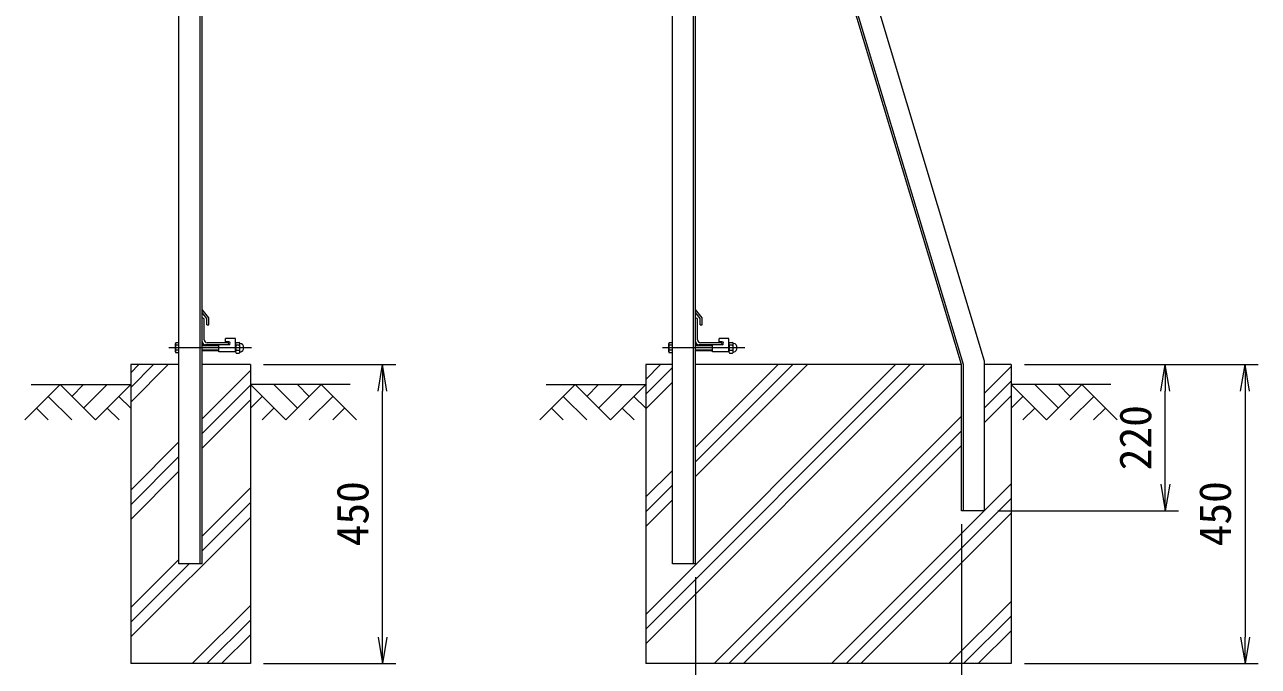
# Model space of a CAD drawing. Units: millimetres, scale not verified. Extents: x -4200 to 4200, y -2970 to 2970.
# Drawn here: x -293 to 1564, y -466 to 500 of the extents above; entities that cross this region are included whole.
import ezdxf
from ezdxf.enums import TextEntityAlignment as Align

# ---------------------------------------------------------------- set-up
doc = ezdxf.new("R2010")
doc.units = ezdxf.units.MM
doc.header["$LTSCALE"] = 20
doc.linetypes.add('USER1', pattern=[50.8, 31.75, -6.35, 6.35, -6.35])
for name, color, linetype, lineweight in [('0-0_D-STR1', 1, 'Continuous', 18), ('0-1_D-BMK', 2, 'USER1', 13), ('0-2_D-STR-DIM', 7, 'Continuous', 9), ('0-3_D-STR3', 3, 'Continuous', 13), ('0-4_D-BGD', 7, 'Continuous', 9), ('0-5_D-STR4', 7, 'Continuous', 9), ('0-6_D-DCR-HCH', 7, 'Continuous', 9), ('0-8_0', 7, 'Continuous', 9)]:
    doc.layers.add(name, color=color, linetype=linetype, lineweight=lineweight)
doc.styles.add('ＭＳ ゴシック', font='')
doc.styles.get('ＭＳ ゴシック').set_extended_font_data('MS Gothic')

# ---------------------------------------------------------------- blocks, each defined once
blk = doc.blocks.new('_Open')
at = {"layer": '0-8_0'}
blk.add_line((-20, 3.33), (0, 0), dxfattribs=at)
blk.add_lwpolyline([(-20, -3.33), (0, 0), (-20, 0)], dxfattribs=at)

msp = doc.modelspace()

# ---------------------------------------------------------------- linework, layer by layer
at = {"layer": '0-0_D-STR1'}
for p, q in [((-60.76, -311.84), (-60.76, 1855.92)), ((-28.76, -311.84), (-28.76, 1848.83)), ((-25.76, -311.84), (-25.76, 1848.16)), ((681.86, -311.84), (681.86, 1855.92)), ((713.86, -311.84), (713.86, 1848.83)), ((716.86, -311.84), (716.86, 1848.16)), ((1119.86, -11.4), (719.86, 1318.6)), ((1151.86, -6.69), (751.86, 1323.31)), ((1116.86, -11.84), (716.86, 1318.16)), ((-15.76, 58.89), (-25.76, 71.39)), ((-25.76, 66.82), (-25.76, 71.39)), ((-18.76, 57.77), (-25.76, 66.82)), ((-24.76, 58.16), (-25.76, 58.16)), ((-25.76, 23.16), (-25.76, 58.16)), ((-22.76, 25.66), (-22.76, 56.16)), ((-18.76, 47.89), (-18.76, 57.77)), ((-15.76, 47.89), (-15.76, 58.89)), ((726.86, 58.89), (716.86, 71.39)), ((716.86, 66.82), (716.86, 71.39)), ((723.86, 57.77), (716.86, 66.82)), ((717.86, 58.16), (716.86, 58.16)), ((716.86, 23.16), (716.86, 58.16)), ((719.86, 25.66), (719.86, 56.16)), ((723.86, 47.89), (723.86, 57.77)), ((726.86, 47.89), (726.86, 58.89)), ((-18.76, 47.89), (-15.76, 47.89)), ((723.86, 47.89), (726.86, 47.89)), ((12.24, 21.16), (-18.26, 21.16)), ((14.24, 19.16), (14.24, 18.16)), ((754.86, 21.16), (724.36, 21.16)), ((756.86, 19.16), (756.86, 18.16)), ((14.24, 18.16), (-20.76, 18.16)), ((756.86, 18.16), (721.86, 18.16)), ((1119.86, -231.84), (1119.86, -11.4)), ((1151.86, -231.84), (1151.86, -6.69)), ((-25.76, -311.84), (-60.76, -311.84)), ((716.86, -311.84), (681.86, -311.84))]:
    msp.add_line(p, q, dxfattribs=at)
msp.add_lwpolyline([(1151.86, -231.84), (1116.86, -231.84), (1116.86, -11.84)], dxfattribs=at)
for centre, radius, start, end in [((-24.76, 56.16), 2, 0, 90), ((717.86, 56.16), 2, 0, 90), ((-20.76, 23.16), 5, 180, 270), ((-18.26, 25.66), 4.5, 180, 270), ((12.24, 19.16), 2, 0, 90), ((721.86, 23.16), 5, 180, 270), ((724.36, 25.66), 4.5, 180, 270), ((754.86, 19.16), 2, 0, 90)]:
    msp.add_arc(centre, radius, start, end, dxfattribs=at)
at = {"layer": '0-1_D-BMK'}
for p, q in [((48.47, 13.66), (-75.76, 13.66)), ((791.09, 13.66), (666.86, 13.66))]:
    msp.add_line(p, q, dxfattribs=at)
at = {"layer": '0-2_D-STR-DIM'}
for p, q in [((66.74, -11.84), (265.75, -11.84)), ((1211.86, -11.84), (1563.8, -11.84)), ((1211.86, -11.84), (1443.8, -11.84)), ((245.75, -421.84), (245.75, -51.84)), ((1423.8, -191.84), (1423.8, -51.84)), ((1543.8, -51.84), (1543.8, -421.84)), ((1171.86, -231.84), (1443.8, -231.84)), ((1116.86, -251.84), (1116.86, -639.15)), ((716.86, -331.84), (716.86, -639.15)), ((66.74, -461.84), (265.75, -461.84)), ((1211.86, -461.84), (1563.8, -461.84))]:
    msp.add_line(p, q, dxfattribs=at)
at = {"layer": '0-3_D-STR3'}
for p, q in [((-66.06, 19.96), (-65.36, 21.17)), ((-66.06, 7.36), (-66.06, 19.96)), ((-60.76, 21.17), (-65.36, 21.17)), ((-60.76, 6.16), (-60.76, 21.17)), ((24.49, 27.66), (9.49, 27.66)), ((9.49, 22.66), (9.49, 27.66)), ((14.24, 22.66), (9.49, 22.66)), ((24.49, 7.66), (24.49, 27.66)), ((24.49, 7.43), (24.49, 19.77)), ((24.49, 7.43), (24.49, 19.77)), ((25.49, 21.76), (29.99, 21.76)), ((30.99, 7.43), (30.99, 19.77)), ((30.99, 7.43), (30.99, 19.77)), ((676.56, 19.96), (677.26, 21.17)), ((676.56, 7.36), (676.56, 19.96)), ((681.86, 21.17), (677.26, 21.17)), ((681.86, 6.16), (681.86, 21.17)), ((767.11, 27.66), (752.11, 27.66)), ((752.11, 22.66), (752.11, 27.66)), ((756.86, 22.66), (752.11, 22.66)), ((767.11, 7.66), (767.11, 27.66)), ((767.11, 7.43), (767.11, 19.77)), ((767.11, 7.43), (767.11, 19.77)), ((768.11, 21.76), (772.61, 21.76)), ((773.61, 7.43), (773.61, 19.77)), ((773.61, 7.43), (773.61, 19.77)), ((-66.06, 7.36), (-65.36, 6.16)), ((-60.76, 17.41), (-65.36, 17.41)), ((-60.76, 9.91), (-65.36, 9.91)), ((-60.76, 6.16), (-65.36, 6.16)), ((-25.76, 17.66), (-0.51, 17.66)), ((-25.76, 16.91), (-0.51, 16.91)), ((-25.76, 10.41), (-0.51, 10.41)), ((-25.76, 9.66), (-0.51, 9.66)), ((14.24, 18.16), (-0.51, 18.16)), ((-0.51, 7.66), (-0.51, 18.16)), ((24.49, 7.66), (-0.51, 7.66)), ((29.99, 17.71), (25.49, 17.71)), ((29.99, 9.61), (25.49, 9.61)), ((25.49, 5.56), (29.99, 5.56)), ((676.56, 7.36), (677.26, 6.16)), ((681.86, 17.41), (677.26, 17.41)), ((681.86, 9.91), (677.26, 9.91)), ((681.86, 6.16), (677.26, 6.16)), ((716.86, 17.66), (742.11, 17.66)), ((716.86, 16.91), (742.11, 16.91)), ((716.86, 10.41), (742.11, 10.41)), ((716.86, 9.66), (742.11, 9.66)), ((756.86, 18.16), (742.11, 18.16)), ((742.11, 7.66), (742.11, 18.16)), ((767.11, 7.66), (742.11, 7.66)), ((772.61, 17.71), (768.11, 17.71)), ((772.61, 9.61), (768.11, 9.61)), ((768.11, 5.56), (772.61, 5.56))]:
    msp.add_line(p, q, dxfattribs=at)
for centre, radius, start, end in [((-62.62, 19.29), 3.32, 145.61585, 214.38415), ((14.24, 20.41), 2.25, 270, 90), ((27.04, 19.74), 2.55, 127.42505, 232.57495), ((28.44, 19.74), 2.55, 307.42505, 52.57495), ((31.36, 20.61), 0.5, 196.57981, 262.83194), ((30.49, 13.66), 6.5, 277.16806, 82.83194), ((680, 19.29), 3.32, 145.61585, 214.38415), ((756.86, 20.41), 2.25, 270, 90), ((769.66, 19.74), 2.55, 127.42505, 232.57495), ((771.06, 19.74), 2.55, 307.42505, 52.57495), ((773.98, 20.61), 0.5, 196.57981, 262.83194), ((773.11, 13.66), 6.5, 277.16806, 82.83194), ((-53.53, 13.66), 12.42, 162.4121, 197.5879), ((-62.62, 8.03), 3.32, 145.61585, 214.38415), ((33.19, 13.66), 8.7, 152.26063, 207.73937), ((27.03, 7.59), 2.54, 127.21089, 232.78911), ((22.29, 13.66), 8.7, 332.26063, 27.73937), ((28.45, 7.59), 2.54, 307.21089, 52.78911), ((31.36, 6.72), 0.5, 97.16806, 170.16084), ((689.1, 13.66), 12.42, 162.4121, 197.5879), ((680, 8.03), 3.32, 145.61585, 214.38415), ((775.81, 13.66), 8.7, 152.26063, 207.73937), ((769.65, 7.59), 2.54, 127.21089, 232.78911), ((764.91, 13.66), 8.7, 332.26063, 27.73937), ((771.07, 7.59), 2.54, 307.21089, 52.78911), ((773.98, 6.72), 0.5, 97.16806, 170.16084)]:
    msp.add_arc(centre, radius, start, end, dxfattribs=at)
at = {"layer": '0-4_D-BGD'}
for p, q in [((-283.26, -41.84), (-133.26, -41.84)), ((196.74, -41.84), (46.74, -41.84)), ((491.86, -41.84), (641.86, -41.84)), ((1341.86, -41.84), (1191.86, -41.84))]:
    msp.add_line(p, q, dxfattribs=at)
at = {"layer": '0-5_D-STR4'}
for p, q in [((-133.26, -11.84), (-133.26, -461.84)), ((-60.76, -11.84), (-133.26, -11.84)), ((46.74, -11.84), (-25.76, -11.84)), ((46.74, -11.84), (46.74, -461.84)), ((641.86, -11.84), (641.86, -461.84)), ((681.86, -11.84), (641.86, -11.84)), ((1116.86, -11.84), (716.86, -11.84)), ((1191.86, -11.84), (1151.86, -11.84)), ((1191.86, -11.84), (1191.86, -461.84)), ((46.74, -461.84), (-133.26, -461.84)), ((1191.86, -461.84), (641.86, -461.84))]:
    msp.add_line(p, q, dxfattribs=at)
at = {"layer": '0-6_D-DCR-HCH'}
for p, q in [((-133.26, -68.11), (-76.99, -11.84)), ((-133.26, -46.01), (-99.08, -11.84)), ((-133.26, -23.92), (-121.18, -11.84)), ((641.86, -431.99), (1062.01, -11.84)), ((641.86, -409.9), (1039.92, -11.84)), ((641.86, -34.24), (664.27, -11.84)), ((641.86, -387.8), (1017.82, -11.84)), ((641.86, -56.34), (681.86, -16.34)), ((716.86, -180.22), (885.24, -11.84)), ((716.86, -158.12), (863.14, -11.84)), ((716.86, -136.02), (841.04, -11.84)), ((1151.86, -54.57), (1191.86, -14.57)), ((-25.76, -93.19), (46.74, -20.69)), ((1151.86, -76.67), (1191.86, -36.67)), ((-239.68, -41.84), (-292.9, -95.05)), ((-239.68, -41.84), (-186.47, -95.05)), ((-221.95, -59.58), (-204.21, -41.84)), ((-204.21, -77.31), (-168.73, -41.84)), ((-186.47, -95.05), (-133.26, -41.84)), ((-25.76, -115.29), (46.74, -42.79)), ((99.95, -95.05), (46.74, -41.84)), ((117.69, -77.31), (82.21, -41.84)), ((153.16, -41.84), (99.95, -95.05)), ((135.52, -59.67), (117.69, -41.84)), ((153.16, -41.84), (206.38, -95.05)), ((535.44, -41.84), (482.22, -95.05)), ((535.44, -41.84), (588.65, -95.05)), ((553.17, -59.58), (570.91, -41.84)), ((570.91, -77.31), (606.39, -41.84)), ((588.65, -95.05), (641.86, -41.84)), ((641.86, -78.44), (681.86, -38.44)), ((1245.07, -95.05), (1191.86, -41.84)), ((1262.81, -77.31), (1227.34, -41.84)), ((1298.28, -41.84), (1245.07, -95.05)), ((1280.64, -59.67), (1262.81, -41.84)), ((1298.28, -41.84), (1351.5, -95.05)), ((-257.42, -59.58), (-221.78, -95.05)), ((-151, -59.58), (-133.26, -77.23)), ((-25.76, -137.39), (46.74, -64.89)), ((64.48, -59.58), (46.74, -77.23)), ((170.9, -59.58), (135.26, -95.05)), ((517.7, -59.58), (553.34, -95.05)), ((624.12, -59.58), (641.86, -77.23)), ((1151.86, -98.77), (1191.86, -58.77)), ((1209.6, -59.58), (1191.86, -77.23)), ((1316.02, -59.58), (1280.38, -95.05)), ((-275.16, -77.31), (-257.34, -95.05)), ((-168.73, -77.31), (-150.92, -95.05)), ((82.21, -77.31), (64.4, -95.05)), ((188.64, -77.31), (170.82, -95.05)), ((499.96, -77.31), (517.78, -95.05)), ((606.39, -77.31), (624.2, -95.05)), ((744.6, -461.84), (1116.86, -89.57)), ((1227.34, -77.31), (1209.52, -95.05)), ((1333.76, -77.31), (1315.94, -95.05)), ((-133.26, -200.69), (-60.76, -128.19)), ((766.69, -461.84), (1116.86, -111.67)), ((788.79, -461.84), (1116.86, -133.77)), ((-133.26, -222.79), (-60.76, -150.29)), ((-133.26, -244.89), (-60.76, -172.39)), ((641.86, -211.02), (681.86, -171.02)), ((-25.76, -269.97), (46.74, -197.47)), ((641.86, -233.12), (681.86, -193.12)), ((1151.86, -231.35), (1191.86, -191.35)), ((-25.76, -292.07), (46.74, -219.57)), ((641.86, -255.22), (681.86, -215.22)), ((943.47, -461.84), (1191.86, -213.45)), ((921.37, -461.84), (1151.37, -231.84)), ((965.57, -461.84), (1191.86, -235.55)), ((-133.26, -421.66), (46.74, -241.66)), ((-133.26, -377.47), (-60.76, -304.97)), ((-133.26, -399.57), (-45.53, -311.84)), ((1098.15, -461.84), (1191.86, -368.13)), ((-40.85, -461.84), (46.74, -374.25)), ((-18.75, -461.84), (46.74, -396.34)), ((1120.25, -461.84), (1191.86, -390.23)), ((3.34, -461.84), (46.74, -418.44)), ((1142.34, -461.84), (1191.86, -412.32))]:
    msp.add_line(p, q, dxfattribs=at)

# ---------------------------------------------------------------- block references
at = {"layer": '0-2_D-STR-DIM', "xscale": 2, "yscale": 2}
for p, rotation in [((245.75, -11.84), 90), ((1423.8, -11.84), 90), ((1543.8, -11.84), 90), ((1423.8, -231.84), 270), ((245.75, -461.84), 270), ((1543.8, -461.84), 270)]:
    msp.add_blockref('_Open', p, dxfattribs=dict(at, rotation=rotation))

# ---------------------------------------------------------------- texts
at = {"layer": '0-2_D-STR-DIM', "style": 'ＭＳ ゴシック'}
for s, p in [('220', (1417.06, -170.84)), ('450', (239, -285.34)), ('450', (1537.06, -285.34))]:
    msp.add_text(s, height=48.09, rotation=90, dxfattribs=at).set_placement(p, align=Align.BOTTOM_LEFT)

doc.saveas('drawing.dxf')
